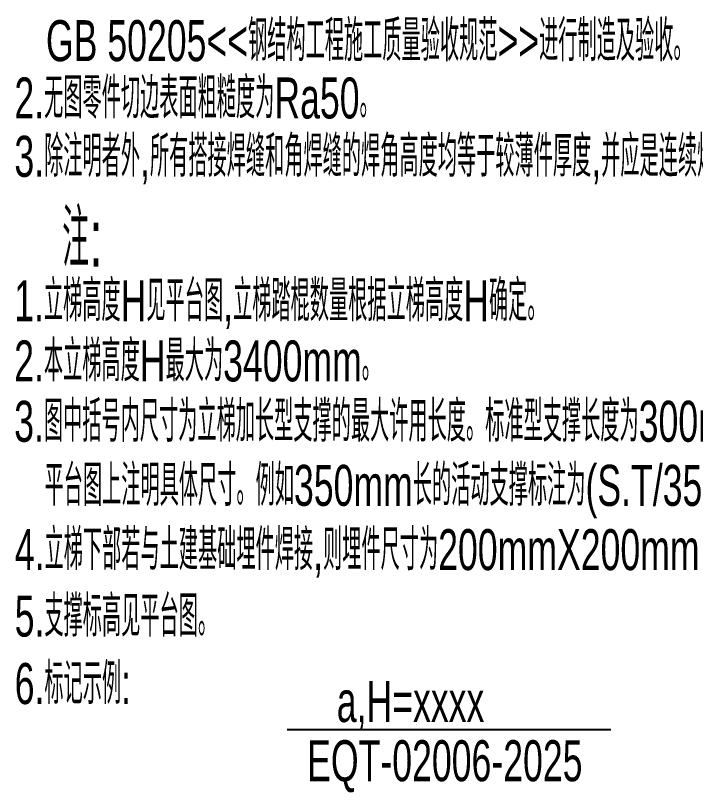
# Model space of a CAD drawing. Extents: x 148 to 221443, y -36682 to 6758.
# Drawn here: x 142460 to 144119, y -10370 to -8475 of the extents above; entities that cross this region are included whole.
import ezdxf

# ---------------------------------------------------------------- set-up
doc = ezdxf.new("R2010")
doc.units = 0
doc.header["$LTSCALE"] = 10
doc.header["$MEASUREMENT"] = 0
doc.layers.add('2', color=4, linetype='Continuous')
doc.styles.add('HZ', font='ROMS.SHX', dxfattribs={"width": 0.75, "bigfont": 'GBCBIG.SHX'})

msp = doc.modelspace()

# ---------------------------------------------------------------- linework, layer by layer
at = {"layer": '2', "color": 3, "linetype": 'Continuous'}
msp.add_line((143122.9285, -10216.0687), (143912.1261, -10216.0687), dxfattribs=at)

# ---------------------------------------------------------------- texts
at = {"color": 3, "style": 'HZ', "width": 0.65}
msp.add_text('注:', height=139.99999, dxfattribs=at).set_placement((142574.1363, -9087.1903))
at = {"layer": '2', "color": 3, "linetype": 'Continuous', "style": 'HZ', "width": 0.65}
for s, p in [('GB 50205<<钢结构工程施工质量验收规范>>进行制造及验收。', (142534.4052, -8585.9217)), ('2.无图零件切边表面粗糙度为Ra50。', (142457.4788, -8725.7845)), ('3.除注明者外,所有搭接焊缝和角焊缝的焊角高度均等于较薄件厚度,并应是连续焊。', (142457.4788, -8868.0186)), ('1.立梯高度H见平台图,立梯踏棍数量根据立梯高度H确定。', (142456.9574, -9220.4334)), ('2.本立梯高度H最大为3400mm。', (142456.9387, -9367.2149)), ('3.图中括号内尺寸为立梯加长型支撑的最大许用长度。标准型支撑长度为300mm,选用加长型支撑时,应在', (142456.9387, -9514.407)), ('平台图上注明具体尺寸。例如350mm长的活动支撑标注为(S.T/350)。', (142531.0079, -9670.7014)), ('4.立梯下部若与土建基础埋件焊接,则埋件尺寸为200mmX200mm,基础长900mm,宽300mm。', (142458.4775, -9827.4716)), ('5.支撑标高见平台图。', (142458.2232, -9989.5671)), ('6.标记示例:', (142458.2232, -10154.0858)), ('a,H=xxxx', (143243.8193, -10197.8786)), ('EQT-02006-2025', (143171.4985, -10342.3266))]:
    msp.add_text(s, height=100, dxfattribs=at).set_placement(p)

doc.saveas('drawing.dxf')
